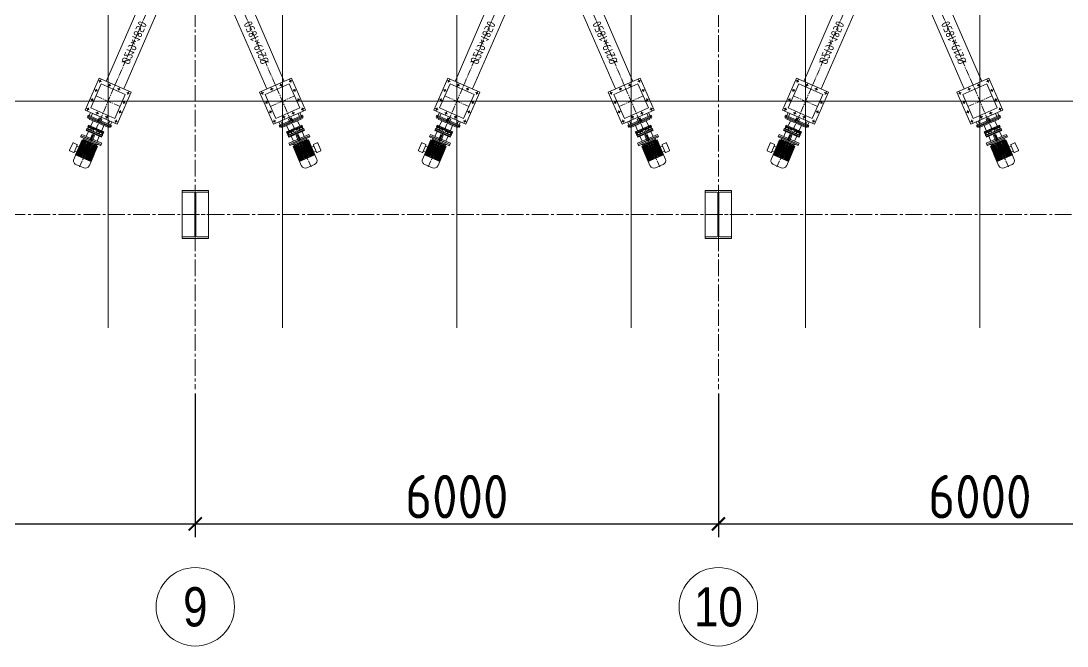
# Model space of a CAD drawing. Header units: millimetres. Extents: x 163705 to 1616509, y 81827 to 302547.
# Drawn here: x 1068985 to 1080985, y 138113 to 145279 of the extents above; entities that cross this region are included whole.
import ezdxf
from ezdxf.enums import TextEntityAlignment as Align

# ---------------------------------------------------------------- set-up
doc = ezdxf.new("R2010")
doc.units = ezdxf.units.MM
doc.header["$LTSCALE"] = 10
doc.linetypes.add('ACAD_ISO02W100', pattern=[15, 12, -3])
doc.linetypes.add('CENTER2', pattern=[28.575000000000003, 19.05, -3.175, 3.175, -3.175])
for name, color, linetype, lineweight in [('1-中心线', 1, 'CENTER2', 0), ('1-剖面线', 8, 'Continuous', 0), ('1-护栏', 4, 'Continuous', 18), ('1-文本', 4, 'Continuous', 0), ('1-标注', 3, 'Continuous', 0), ('1-虚线', 8, 'ACAD_ISO02W100', 0), ('1-设备轮廓', 2, 'Continuous', 18), ('1-钢构', 6, 'Continuous', 0)]:
    doc.layers.add(name, color=color, linetype=linetype, lineweight=lineweight)
doc.styles.add('ARIAL', font='arial.ttf', dxfattribs={"width": 0.7})
doc.styles.add('HZ', font='gbenor.shx', dxfattribs={"bigfont": 'gbcbig.shx'})
doc.styles.get("Standard").update_dxf_attribs({"font": 'arial.ttf'})
doc.dimstyles.new('100$0', dxfattribs={"dimscale": 100, "dimtxt": 5, "dimasz": 1.5, "dimexe": 1.5, "dimexo": 0.5, "dimtad": 1, "dimdec": 0, "dimdsep": 46, "dimtxsty": 'HZ', "dimblk": 'ARCHTICK', "dimcen": 2.5, "dimdle": 1, "dimclrd": 256, "dimclre": 256, "dimadec": 0, "dimazin": 0, "dimtfac": 1, "dimtdec": 0, "dimtmove": 0, "dimatfit": 3, "dimfxl": 0, "dimarcsym": 0})

# ---------------------------------------------------------------- blocks, each defined once
blk = doc.blocks.new('G$CEDFA10A2')
for p, q in [((0, 535), (0, 553)), ((0, 553), (150, 553)), ((131.5, 535), (0, 535)), ((0, 535), (0, 21)), ((144.5, 34), (144.5, 522)), ((300, 553), (150, 553)), ((155.5, 34), (155.5, 522)), ((168.5, 535), (300, 535)), ((300, 535), (300, 553)), ((300, 535), (300, 21)), ((0, 21), (131.5, 21)), ((0, 3), (0, 21)), ((150, 3), (0, 3)), ((150, 3), (300, 3)), ((300, 21), (168.5, 21)), ((300, 3), (300, 21))]:
    blk.add_line(p, q)
for centre, start, end in [((131.5, 522), 0, 90), ((168.5, 522), 90, 180), ((131.5, 34), 270, 0), ((168.5, 34), 180, 270)]:
    blk.add_arc(centre, 13, start, end)
at = {"layer": '1-中心线'}
for p, q in [((150, 0), (149.999999997206, 556)), ((-3, 278), (303, 278))]:
    blk.add_line(p, q, dxfattribs=at)
blk.add_text('HC_SUPERPART', height=0.001).set_placement((150, 3))
blk = doc.blocks.new('_ArchTick')
at = {"const_width": 0.15}
blk.add_lwpolyline([(-0.5, -0.5), (0.5, 0.5)], dxfattribs=at)
blk = doc.blocks.new('*D378')
at = {"layer": '1-标注', "lineweight": -2, "transparency": 16777216}
for p, q in [((1064985.430212252, 141009.4989849335), (1064985.430212252, 139362.7931280132)), ((1070985.430212252, 141009.4989849335), (1070985.430212252, 139362.7931280132)), ((1064885.430212252, 139512.7931280132), (1071085.430212252, 139512.7931280132))]:
    blk.add_line(p, q, dxfattribs=at)
at = {"layer": 'Defpoints', "transparency": 16777216}
for p in [(1064985.430212252, 141059.4989849335), (1070985.430212252, 141059.4989849335), (1070985.430212252, 139512.7931280132)]:
    blk.add_point(p, dxfattribs=at)
at = {"layer": '1-标注', "lineweight": -2, "transparency": 16777216, "xscale": 150, "yscale": 150, "zscale": 150, "rotation": 180}
blk.add_blockref('_ArchTick', (1064985.430212252, 139512.7931280132), dxfattribs=at)
at = {"layer": '1-标注', "lineweight": -2, "transparency": 16777216, "xscale": 150, "yscale": 150, "zscale": 150}
blk.add_blockref('_ArchTick', (1070985.430212252, 139512.7931280132), dxfattribs=at)
at = {"layer": '1-标注', "transparency": 16777216, "insert": (1067985.430212252, 139825.2931280132), "char_height": 500, "attachment_point": 5, "style": 'HZ'}
blk.add_mtext('6000', dxfattribs=at)
blk = doc.blocks.new('*D379')
at = {"layer": '1-标注', "lineweight": -2, "transparency": 16777216}
for p, q in [((1070985.430212252, 141009.4989849335), (1070985.430212252, 139362.7931280132)), ((1076985.430212252, 141009.4989849335), (1076985.430212252, 139362.7931280132)), ((1070885.430212252, 139512.7931280132), (1077085.430212252, 139512.7931280132))]:
    blk.add_line(p, q, dxfattribs=at)
at = {"layer": 'Defpoints', "transparency": 16777216}
for p in [(1070985.430212252, 141059.4989849335), (1076985.430212252, 141059.4989849335), (1076985.430212252, 139512.7931280132)]:
    blk.add_point(p, dxfattribs=at)
at = {"layer": '1-标注', "lineweight": -2, "transparency": 16777216, "xscale": 150, "yscale": 150, "zscale": 150, "rotation": 180}
blk.add_blockref('_ArchTick', (1070985.430212252, 139512.7931280132), dxfattribs=at)
at = {"layer": '1-标注', "lineweight": -2, "transparency": 16777216, "xscale": 150, "yscale": 150, "zscale": 150}
blk.add_blockref('_ArchTick', (1076985.430212252, 139512.7931280132), dxfattribs=at)
at = {"layer": '1-标注', "transparency": 16777216, "insert": (1073985.430212252, 139825.2931280132), "char_height": 500, "attachment_point": 5, "style": 'HZ'}
blk.add_mtext('6000', dxfattribs=at)
blk = doc.blocks.new('*D380')
at = {"layer": '1-标注', "lineweight": -2, "transparency": 16777216}
for p, q in [((1076985.430212252, 141009.4989849335), (1076985.430212252, 139362.7931280132)), ((1082985.430212252, 141009.4989849335), (1082985.430212252, 139362.7931280132)), ((1076885.430212252, 139512.7931280132), (1083085.430212252, 139512.7931280132))]:
    blk.add_line(p, q, dxfattribs=at)
at = {"layer": 'Defpoints', "transparency": 16777216}
for p in [(1076985.430212252, 141059.4989849335), (1082985.430212252, 141059.4989849335), (1082985.430212252, 139512.7931280132)]:
    blk.add_point(p, dxfattribs=at)
at = {"layer": '1-标注', "lineweight": -2, "transparency": 16777216, "xscale": 150, "yscale": 150, "zscale": 150, "rotation": 180}
blk.add_blockref('_ArchTick', (1076985.430212252, 139512.7931280132), dxfattribs=at)
at = {"layer": '1-标注', "lineweight": -2, "transparency": 16777216, "xscale": 150, "yscale": 150, "zscale": 150}
blk.add_blockref('_ArchTick', (1082985.430212252, 139512.7931280132), dxfattribs=at)
at = {"layer": '1-标注', "transparency": 16777216, "insert": (1079985.430212252, 139825.2931280132), "char_height": 500, "attachment_point": 5, "style": 'HZ'}
blk.add_mtext('6000', dxfattribs=at)
blk = doc.blocks.new('UCF209')
at = {"layer": '1-虚线'}
h = blk.add_hatch(dxfattribs=at)
h.set_pattern_fill('ANSI31', color=256, style=0)
h.set_pattern_definition([(45, (-5313.952276296426, -2187.903031016817), (-2.245064030267288, 2.245064030267288), [])])
edge = h.paths.add_edge_path()
edge.add_line((-49.19999999999709, 22.49999999999955), (3.623767952376511e-12, 22.49999999999955))
edge.add_line((-49.19999999999709, 29.69999999999982), (-49.19999999999709, 22.5))
edge.add_line((-49.19999999999709, 29.69999999999982), (-45.19999999999709, 29.69999999999982))
edge.add_line((-45.19999999999709, 22.49999999999955), (-45.19999999999709, 29.69999999999936))
edge.add_line((-45.19999999999709, 22.49999999999955), (-37.19999999999709, 22.49999999999955))
edge.add_line((-37.19999999999709, 22.49999999999955), (-37.19999999999709, 29.69999999999936))
edge.add_line((-37.19999999999709, 29.69999999999982), (-23.14246303549589, 29.69999999999982))
edge.add_spline(control_points=[(-14.85753696459869, 29.69999999999982), (-17.04600800219669, 26.46226415099954), (-20.9539919978979, 26.46226415099954), (-23.14246303549953, 29.69999999999982)], knot_values=[0, 0, 0, 0, 1, 1, 1, 1], weights=[1, 0.7066666667, 0.7066666667, 1], degree=3, periodic=0)
edge.add_line((-14.85753696459869, 29.69999999999982), (-1.77635683940025e-15, 29.69999999999982))
edge.add_line((0, 29.69999999999982), (0, 22.5))
edge = h.paths.add_edge_path()
edge.add_line((0, -22.50000000000045), (0, -29.70000000000027))
edge.add_line((-14.85753696459869, -29.70000000000027), (-1.77635683940025e-15, -29.70000000000027))
edge.add_spline(control_points=[(-14.85753696459869, -29.70000000000027), (-17.04600800219669, -26.46226415089993), (-20.9539919978979, -26.46226415089993), (-23.14246303549953, -29.70000000000027)], knot_values=[0, 0, 0, 0, 1, 1, 1, 1], weights=[1, 0.7066666667, 0.7066666667, 1], degree=3, periodic=0)
edge.add_line((-49.19999999999709, -29.70000000000027), (-23.14246303549589, -29.70000000000027))
edge.add_line((-49.19999999999709, -22.50000000000045), (-49.19999999999709, -29.70000000000027))
edge.add_line((-49.19999999999709, -22.50000000000045), (3.623767952376511e-12, -22.50000000000045))
h = blk.add_hatch(dxfattribs=at)
h.set_pattern_fill('ANSI31', color=256, angle=120, style=0)
h.set_pattern_definition([(165, (-5313.952276296426, -2187.903031016817), (-0.8217504682005041, -3.066814498467791), [])])
edge = h.paths.add_edge_path()
edge.add_line((-12, 52.49999999999955), (-35, 52.49999999999955))
edge.add_line((-12, 68.49999999999955), (-12, 52.49999999999955))
edge.add_line((-12, 68.49999999999955), (3, 68.49999999999955))
edge.add_line((3, 68.49999999999955), (3, 52.49999999999955))
edge.add_line((0, 52.49999999999955), (3, 52.49999999999955))
edge.add_line((0, 52.49999999999955), (0, 42.49999999999955))
edge.add_line((0, 42.49999999999955), (-35, 42.49999999999955))
edge.add_line((-35, 52.49999999999955), (-35, 42.49999999999955))
edge = h.paths.add_edge_path()
edge.add_line((-12, -52.50000000000045), (-35, -52.50000000000045))
edge.add_line((-35, -42.50000000000045), (-35, -52.50000000000045))
edge.add_line((0, -42.50000000000045), (-35, -42.50000000000045))
edge.add_line((0, -42.50000000000045), (0, -52.50000000000045))
edge.add_line((0, -52.50000000000045), (3, -52.50000000000045))
edge.add_line((3, -52.50000000000045), (3, -68.50000000000045))
edge.add_line((-12, -68.50000000000045), (3, -68.50000000000045))
edge.add_line((-12, -52.50000000000045), (-12, -68.50000000000045))
h = blk.add_hatch(dxfattribs=at)
h.set_pattern_fill('ANSI31', color=256, angle=30, style=0)
h.set_pattern_definition([(74.99999999999999, (-5313.952276296426, -2187.903031016817), (-3.066814498467791, 0.8217504682005039), [])])
edge = h.paths.add_edge_path()
edge.add_line((-28.5, 35.29999999999973), (-23.14246303549953, 35.29999999999973))
edge.add_line((-28.5, 41.4246303543996), (-28.5, 35.29999999999973))
edge.add_spline(control_points=[(-28.5, 41.4246303543996), (-27.9688452137998, 41.54644122939953), (-27.43544611899779, 41.65801497999973), (-26.89999999999782, 41.7593103391996)], knot_values=[0, 0, 0, 0, 1, 1, 1, 1], weights=[1, 0.9998767124, 0.9998767124, 1], degree=3, periodic=0)
edge.add_line((-26.89999999999782, 35.29999999999973), (-26.89999999999782, 41.7593103391996))
edge.add_line((-26.89999999999782, 35.29999999999973), (-23.89999999999782, 35.29999999999973))
edge.add_line((-23.89999999999782, 35.29999999999973), (-23.89999999999782, 42.2165844189999))
edge.add_spline(control_points=[(-23.89999999999782, 42.21658441899945), (-19.07819745919915, 42.77624202209972), (-14.23134884419778, 42.50968080959956), (-9.5, 41.4246303543996)], knot_values=[0, 0, 0, 0, 1, 1, 1, 1], weights=[1, 0.9903342112000001, 0.9903342112000001, 1], degree=3, periodic=0)
edge.add_line((-9.5, 41.4246303543996), (-9.5, 35.29999999999973))
edge.add_line((-14.85753696459869, 35.29999999999973), (-9.5, 35.29999999999973))
edge.add_spline(control_points=[(-23.14246303549953, 35.29999999999973), (-20.9539919978979, 38.53773584909959), (-17.04600800219669, 38.53773584909959), (-14.85753696459869, 35.29999999999973)], knot_values=[0, 0, 0, 0, 1, 1, 1, 1], weights=[1, 0.7066666667, 0.7066666667, 1], degree=3, periodic=0)
edge = h.paths.add_edge_path()
edge.add_line((-9.5, -35.30000000000018), (-9.5, -41.42463035440005))
edge.add_spline(control_points=[(-28.5, -41.42463035440051), (-22.22100024939937, -42.86460693649997), (-15.77899975069886, -42.86460693649997), (-9.5, -41.42463035440051)], knot_values=[0, 0, 0, 0, 1, 1, 1, 1], weights=[1, 0.9831314565000001, 0.9831314565000001, 1], degree=3, periodic=0)
edge.add_line((-28.5, -35.30000000000018), (-28.5, -41.42463035440005))
edge.add_line((-28.5, -35.30000000000018), (-23.14246303549953, -35.30000000000018))
edge.add_spline(control_points=[(-23.14246303549953, -35.30000000000018), (-20.9539919978979, -38.53773584900046), (-17.04600800219669, -38.53773584900046), (-14.85753696459869, -35.30000000000018)], knot_values=[0, 0, 0, 0, 1, 1, 1, 1], weights=[1, 0.7066666667, 0.7066666667, 1], degree=3, periodic=0)
edge.add_line((-14.85753696459869, -35.30000000000018), (-9.5, -35.30000000000018))
for p, q in [((-49.19999999999709, 29.69999999999982), (-49.19999999999709, 22.49999999999955)), ((-45.19999999999709, 29.69999999999982), (-49.19999999999709, 29.69999999999982)), ((-45.19999999999709, 29.69999999999982), (-44.39999999999782, 30.49999999999955)), ((-45.19999999999709, 22.49999999999955), (-45.19999999999709, 29.69999999999982)), ((-45.19999999999709, 29.69999999999982), (-37.19999999999709, 29.69999999999982)), ((-44.39999999999782, 22.49999999999955), (-45.19999999999709, 23.29999999999973)), ((-45.19999999999709, 23.29999999999973), (-37.19999999999709, 23.29999999999973)), ((-44.79999999999927, 22.90000000000055), (-44.79999999999927, 30.099999999999)), ((-44.39999999999782, 30.49999999999955), (-38, 30.49999999999955)), ((-37.19999999999709, 29.69999999999982), (-38, 30.49999999999955)), ((-38, 22.49999999999955), (-37.19999999999709, 23.29999999999973)), ((-37.59999999999854, 22.90000000000009), (-37.59999999999854, 30.09999999999945)), ((-37.19999999999709, 22.49999999999955), (-37.19999999999709, 29.69999999999982)), ((-23.14246303549953, 29.69999999999982), (-37.19999999999709, 29.69999999999982)), ((-35, 29.69999999999982), (-35, 52.49999999999955)), ((-12, 52.49999999999955), (-35, 52.49999999999955)), ((0, 42.49999999999955), (-35, 42.49999999999955)), ((-19, 42.49999999999955), (-35, 42.49999999999955)), ((-29.89999999999782, 62.99999999999955), (-28.9621778264991, 64.62435565299984)), ((-29.89999999999782, 62.99987709689958), (-29.89999999999782, 52.49999984059968)), ((-22.19999999999709, 64.62435565299984), (-28.9621778264991, 64.62435565299984)), ((-22.19999999999709, 58.56217782649946), (-28.9621778264991, 58.56217782649946)), ((-28.5, 41.4246303543996), (-28.5, 29.69999999999982)), ((-28.5, 35.29999999999973), (-23.14246303549953, 35.29999999999973)), ((-23.89999999999782, 42.21658441899945), (-26.89999999999782, 41.7593103391996)), ((-26.89999999999782, 35.29999999999973), (-26.89999999999782, 41.7593103391996)), ((-23.89999999999782, 35.29999999999973), (-23.89999999999782, 42.21658441899945)), ((-22.19999999999709, 52.50000100049965), (-22.19999999999709, 64.62435565299984)), ((-21.09999999999854, 61.89999999999964), (-22.19999999999709, 62.99999999999955)), ((-21.09999999999854, 52.49999999999955), (-21.09999999999854, 63.19999999999982)), ((-17.5, 63.19999999999982), (-21.09999999999854, 63.19999999999982)), ((-17.5, 52.49999999999955), (-17.5, 66.49999999999955)), ((-15, 66.49999999999955), (-17.5, 66.49999999999955)), ((-15, 52.49999999999955), (-15, 68.49999999999955)), ((-15, 68.49999999999955), (3, 68.49999999999955)), ((-14.85753696459869, 35.29999999999973), (-9.5, 35.29999999999973)), ((-14.85753696459869, 29.69999999999982), (0, 29.69999999999982)), ((-12, 68.49999999999955), (-12, 52.49999999999955)), ((-9.5, 41.4246303543996), (-9.5, 29.69999999999982)), ((0, 22.49999999999955), (0, 52.49999999999955)), ((0, 52.49999999999955), (3, 52.49999999999955)), ((3, 68.49999999999955), (3, 22.49999999999955)), ((-49.19999999999709, -22.50000000000045), (-49.19999999999709, -29.70000000000027)), ((-49.19999999999709, -29.70000000000027), (-23.14246303549953, -29.70000000000027)), ((-35, -52.50000000000045), (-35, -29.70000000000027)), ((0, -42.50000000000045), (-35, -42.50000000000045)), ((-19, -42.50000000000045), (-35, -42.50000000000045)), ((-12, -52.50000000000045), (-35, -52.50000000000045)), ((-29.89999999999782, -52.50000015940032), (-29.89999999999782, -62.99987709680045)), ((-29.89999999999782, -63.00000000000045), (-28.9621778264991, -64.6243556530003)), ((-22.19999999999709, -58.56217782650037), (-28.9621778264991, -58.56217782650037)), ((-22.19999999999709, -64.6243556530003), (-28.9621778264991, -64.6243556530003)), ((-28.5, -41.42463035440051), (-28.5, -29.70000000000027)), ((-28.5, -35.30000000000018), (-23.14246303549953, -35.30000000000018)), ((-22.19999999999709, -64.6243556530003), (-22.19999999999709, -52.49999899950035)), ((-21.09999999999854, -61.90000000000055), (-22.19999999999709, -63.00000000000045)), ((-21.09999999999854, -63.19993507800018), (-21.09999999999854, -52.50000000000045)), ((-17.5, -63.20000000000027), (-21.09999999999854, -63.20000000000027)), ((-17.5, -66.50000000000045), (-17.5, -52.50000000000045)), ((-15, -66.50000000000045), (-17.5, -66.50000000000045)), ((-15, -68.50000000000045), (-15, -52.50000000000045)), ((-15, -68.50000000000045), (3, -68.50000000000045)), ((-14.85753696459869, -29.70000000000027), (0, -29.70000000000027)), ((-14.85753696459869, -35.30000000000018), (-9.5, -35.30000000000018)), ((-12, -52.50000000000045), (-12, -68.50000000000045)), ((-9.5, -41.42463035440051), (-9.5, -29.70000000000027)), ((0, -52.50000000000045), (0, -22.50000000000045)), ((0, -52.50000000000045), (3, -52.50000000000045)), ((3, -22.50000000000045), (3, -68.50000000000045))]:
    blk.add_line(p, q)
for centre in [(-19, 32.49999999999955), (-19, -32.50000000000045)]:
    blk.add_circle(centre, 5)
for start, end in [(100.7125798360321, 102.9164173475355), (77.08358265246453, 96.62058958898419), (257.0835826525716, 282.9164173474284)]:
    blk.add_arc((-19, -4.547473508864641e-13), 42.5, start, end)
for points, knots in [([(-28.9621778264991, 64.62435565299984), (-29.10207014119806, 64.38205505639962), (-29.35897661939816, 63.89459497789949), (-29.66157472049963, 63.13875929809956), (-29.85518031759784, 62.37047265079946), (-29.89999999569773, 61.85034181239962), (-29.89999999999782, 61.59326673979967)], [0, 0, 0, 0, 0.2616425824, 0.5144966047, 0.7595944208, 1, 1, 1, 1]), ([(-29.89999999999782, 61.59326673979967), (-29.89999997289851, 61.33619124119969), (-29.855180444898, 60.81605979909955), (-29.66157422669858, 60.04777284919965), (-29.3589762285992, 59.29193759959981), (-29.10206993159954, 58.80447806009943), (-28.9621778264991, 58.56217782649946)], [0, 0, 0, 0, 0.2404059757, 0.4855039262, 0.7383578115999999, 1, 1, 1, 1]), ([(-28.9621778264991, 58.56217782649946), (-29.24651387839913, 57.5772088500994), (-29.60197244359733, 56.07559609429973), (-29.8562373534005, 54.0389314058998), (-29.9000000080996, 53.01279445699947), (-29.89999999999782, 52.50000000039972)], [0, 0, 0, 0, 0.499901179, 0.7499517164, 1, 1, 1, 1]), ([(-29.89999999999782, -52.49999999960028), (-29.8999999919979, -53.01279449910044), (-29.85623737159767, -54.03893150320027), (-29.60197240809794, -56.0755961875002), (-29.24651386349797, -57.57720890140035), (-28.9621778264991, -58.56217782650037)], [0, 0, 0, 0, 0.2500483045, 0.5000988473, 1, 1, 1, 1]), ([(-28.9621778264991, -58.56217782650037), (-29.10207031199752, -58.80447871890055), (-29.35897691559876, -59.29193920060061), (-29.6615751424979, -60.04777520380048), (-29.85518018560106, -60.81606161990021), (-29.89999999410065, -61.33619200260046), (-29.89999999999782, -61.59326673950045)], [0, 0, 0, 0, 0.2616429035, 0.514496999, 0.7595947332999999, 1, 1, 1, 1]), ([(-29.89999999999782, -61.59326673950045), (-29.90000000589862, -61.85034149790044), (-29.85518018549919, -62.37047191040028), (-29.66157512149948, -63.13875833060047), (-29.35897690209822, -63.89459431380055), (-29.10207030709716, -64.38205476890062), (-28.9621778264991, -64.6243556530003)], [0, 0, 0, 0, 0.2404052867, 0.4855030271, 0.7383571058, 1, 1, 1, 1])]:
    blk.add_open_spline(points, degree=3, knots=knots)
at = {"layer": '1-中心线'}
for p, q in [((1.342041142706876, 32.49999999999955), (-37.59744239826978, 32.49999999999955)), ((1.092991928177071, -32.50000000000045), (-37.24817751062801, -32.50000000000045))]:
    blk.add_line(p, q, dxfattribs=at)
blk = doc.blocks.new('A$Ca64258c1')
for p, q in [((208.116247798962, 245.0000075464354), (208.1162477989691, -4.999992453572304)), ((224.1162477989637, 245.0000075464359), (208.1162477989656, 245.0000075464354)), ((224.116247798962, 245.0000075464359), (224.1162477989691, -4.999992453572759)), ((-1.892383625090588e-05, 235.0000075464313), (-1.892383625090588e-05, 5.000007546431334)), ((-1.892383625090588e-05, 235.0000075464313), (11.99998107616375, 235.0000075464313)), ((11.99998107616375, 235.0000075464313), (11.99998107616375, 5.000007546431334)), ((11.99998107616375, 187.8766447285557), (45.99998107616375, 187.8766447285552)), ((11.99998107616375, 187.8766447285557), (74.99998107616375, 187.8766447285557)), ((11.99998107616375, 187.8766447285557), (11.99998107616375, 52.12337036430699)), ((76.11998107617364, 216.0000075464322), (76.11998107615909, 24.00000754643179)), ((76.11998107617364, 216.0000075464322), (85.97206998375805, 216.0000075464336)), ((85.9720699837726, 216.0000075464309), (95.824158891357, 216.0000075464322)), ((87.0920699837734, 216.0000075464309), (87.09206998375885, 24.00000754643042)), ((95.824158891357, 216.0000075464322), (95.82415889134609, 24.00000754643042)), ((95.824158891357, 216.0000075464322), (100.9441588913578, 216.0000075464191)), ((100.9441588913578, 212.0000075464191), (100.9441588913578, 216.0000075464191)), ((102.8798819081076, 136.9731561079234), (119.0558368544353, 136.9731561079234)), ((104.9441588913578, 208.0000075464191), (116.1441588913585, 208.0000075464191)), ((120.1441588913585, 212.0000075464191), (120.1441588913585, 216.0000075464191)), ((125.4120699837749, 216.0000075464191), (120.1441588913585, 216.0000075464191)), ((125.2641588913593, 216.0000075464309), (125.2641588913739, 24.00000754643042)), ((125.4120699837749, 216.0000075464191), (135.2641588913593, 216.0000075464195)), ((135.1162477989583, 216.0000075464318), (135.1162477989728, 24.00000754643133)), ((135.2641588913593, 216.0000075464309), (135.2641588913739, 24.00000754643042)), ((135.2641588913739, 216.00000754642), (145.1162477989583, 216.0000075464204)), ((145.1162477989583, 216.0000075464318), (145.1162477989728, 24.00000754643133)), ((208.1162477989656, 187.8766447285557), (145.1162477989656, 187.8766447285557)), ((145.1162477989656, 187.8766447285557), (145.1162477989656, 52.12337036430699)), ((208.1162477989656, 187.8766447285557), (174.1162477989656, 187.8766447285552)), ((-1.892383625090588e-05, 5.000007546431334), (11.99998107616375, 5.000007546431334)), ((11.99998107616375, 52.12337036430699), (74.99998107616375, 52.12337036430699)), ((143.996247798972, 24.00000754643133), (76.11998107615909, 24.00000754643679)), ((87.09206998374793, 24.00000754643088), (77.23998107615989, 24.00000754643179)), ((95.82415889134609, 24.00000754643042), (85.97206998375805, 24.00000754643133)), ((96.9441588913578, 24.00000754642997), (100.9441588913578, 24.00000754642997)), ((100.9441588913578, 28.00000754642997), (100.9441588913578, 24.00000754642997)), ((102.8798819081076, 103.0268589849411), (119.0558368544353, 103.0268589849411)), ((104.9441588913578, 32.00000754642997), (116.1441588913585, 32.00000754642997)), ((120.1441588913585, 28.00000754642997), (120.1441588913585, 24.00000754642997)), ((125.4120699837749, 24.00000754642997), (121.4120699837749, 24.00000754642997)), ((125.4120699837749, 24.00000754642997), (135.2641588913739, 24.00000754643088)), ((135.2641588913739, 24.00000754643088), (145.1162477989728, 24.00000754643179)), ((208.1162477989656, 52.12337036430699), (145.1162477989656, 52.12337036430699)), ((208.1162477989692, -4.999992453572304), (224.1162477989692, -4.999992453572759))]:
    blk.add_line(p, q)
for points in [[(101.8729723532942, 174.4106240570427), (119.3632565218395, 174.4106240570427), (119.3632565218395, 204.5191680830408), (101.8729723532942, 204.5191680830408)], [(101.8729723532942, 65.58939103580678), (119.3632565218395, 65.58939103580678), (119.3632565218395, 35.48084700980871), (101.8729723532942, 35.48084700980871)]]:
    blk.add_lwpolyline(points, close=True)
for points in [[(119.0558368544353, 136.9731561079234), (119.0558368544353, 167.8941376190892), (102.8798819081076, 167.8941376190892), (102.8798819081076, 136.9731561079234)], [(119.0558368544353, 103.0268589849411), (119.0558368544353, 72.10587747377531), (102.8798819081076, 72.10587747377531), (102.8798819081076, 103.0268589849411)]]:
    blk.add_lwpolyline(points)
for centre, start, end in [((104.9441588913578, 212.0000075464191), 180, 270), ((116.1441588913585, 212.0000075464191), 270, 0), ((104.9441588913578, 28.00000754642997), 90, 180), ((116.1441588913585, 28.00000754642997), 0, 90)]:
    blk.add_arc(centre, 4, start, end)
blk = doc.blocks.new('A$Cf6b635fe')
for p, q in [((271.1162786685272, 269.9999830435654), (267.1162786685309, 269.9999830435663)), ((267.1162786685254, 89.99998304356541), (267.116278668529, 269.9999830435663)), ((271.1162786685272, 304.99998304357), (285.1162786685254, 304.99998304357)), ((271.1162786685236, 54.99998304356177), (271.1162786685309, 304.999983043569)), ((285.1162786685236, 54.99998304356177), (285.1162786685309, 304.99998304357)), ((285.1162786685327, 267.8766202257066), (296.541417058148, 258.6330558729833)), ((296.541417058148, 258.6330558729778), (299.5344167653657, 258.6330558729778)), ((296.654416765361, 258.5949016103414), (296.654416765361, 179.9999830435654)), ((309.1344167653715, 266.399983043565), (299.5344167653657, 258.6330558729833)), ((299.5344167653657, 258.6330558729833), (299.5344167653657, 179.9999830435654)), ((309.1344167653715, 275.9999830435654), (309.1344167653715, 179.9999830436182)), ((495.9043575548403, 275.9999830435709), (309.1344167653715, 275.9999830435654)), ((495.9043575548403, 271.1999830435716), (309.1344167653715, 271.1999830435661)), ((495.9043575548403, 266.3999830435723), (309.1344167653715, 266.399983043565)), ((495.9043575548403, 261.5999830435712), (309.1344167653715, 261.5999830435621)), ((495.9043575548403, 256.799983043572), (309.1344167653715, 256.7999830435629)), ((495.9043575548403, 251.9999830435709), (309.1344167653715, 251.9999830435654)), ((495.9043575548403, 247.1999830435716), (309.1344167653715, 247.1999830435625)), ((552.1162786682453, 275.99998304357), (409.0762786685136, 275.9999830439911)), ((495.9043575548403, 83.99998304357086), (495.9043575548403, 275.9999830435709)), ((47.0000119457236, 197.4999830435654), (1.194572359963786e-05, 197.4999830435654)), ((1.194572359963786e-05, 162.4999830435654), (1.194572359963786e-05, 197.4999830435654)), ((47.0000119457236, 168.4999830435654), (1.194572359963786e-05, 168.4999830435654)), ((47.0000119457236, 162.4999830435654), (1.194572359963786e-05, 162.4999830435654)), ((267.1162786685272, 193.9999830435654), (207.1162786685272, 193.9999830435654)), ((207.1162786685272, 165.9999830435654), (207.1162786685272, 193.9999830435654)), ((267.1162786685272, 171.9999830435654), (207.1162786685272, 171.9999830435654)), ((267.1162786685272, 165.9999830435654), (207.1162786685272, 165.9999830435654)), ((296.654416765361, 101.4050644767949), (296.654416765361, 179.9999830435654)), ((299.5344167653657, 101.3669102141548), (299.5344167653657, 179.9999830435654)), ((495.9043575548403, 239.5199830435731), (309.1344167653715, 239.519983043564)), ((495.9043575548403, 231.839983043571), (309.1344167653715, 231.8399830435656)), ((495.9043575548403, 224.1599830435725), (309.1344167653715, 224.1599830435634)), ((495.9043575548403, 216.4799830435741), (309.1344167653715, 216.479983043565)), ((495.9043575548403, 206.8799830435737), (309.1344167653715, 206.879983043561)), ((495.9043575548403, 197.2799830435733), (309.1344167653715, 197.2799830435624)), ((495.9043575548403, 187.679983043573), (309.1344167653715, 187.6799830435639)), ((309.1344167653715, 83.99998304356541), (309.1344167653715, 179.9999830435654)), ((495.9043575548403, 178.0799830435726), (309.1344167653697, 178.0799830435726)), ((495.9043575548403, 168.4799830435741), (309.1344167653697, 168.4799830435741)), ((495.9043575548403, 158.8799830435737), (309.1344167653697, 158.8799830435737)), ((495.9043575548403, 149.2799830435733), (309.1344167653697, 149.2799830435742)), ((495.9043575548403, 139.679983043573), (309.1344167653697, 139.679983043573)), ((495.9043575548403, 131.9999830435709), (309.1344167653697, 131.9999830435709)), ((495.9043575548403, 124.3199830435724), (309.1344167653715, 124.3199830435633)), ((596.1162786685218, 131.9999830431316), (596.1162786685218, 227.9999830432025)), ((271.1162786685272, 89.99998304356541), (267.1162786685254, 89.99998304356541)), ((285.1162786685254, 54.99998304356177), (271.1162786685218, 54.99998304356177)), ((285.1162786685254, 92.12334586144152), (296.541417058148, 101.3669102141548)), ((299.4872577135084, 101.4050644767913), (296.654416765361, 101.4050644767913)), ((309.1344167653715, 93.59998304356577), (299.5344167653657, 101.3669102141548)), ((495.9043575548403, 116.6399830435703), (309.1344167653715, 116.6399830435648)), ((495.9043575548403, 108.9599830435718), (309.1344167653715, 108.9599830435664)), ((495.9043575548403, 104.1599830435707), (309.1344167653715, 104.1599830435634)), ((495.9043575548403, 99.35998304357145), (309.1344167653715, 99.35998304356235)), ((495.9043575548403, 93.59998304357123), (309.1344167653715, 93.59998304356577)), ((495.9043575548403, 88.79998304357014), (309.1344167653715, 88.79998304356468)), ((495.9043575548403, 83.99998304357086), (309.1344167653715, 83.99998304356541)), ((380.5962786686541, 50.65658530187466), (380.5962786686559, 4.99998304316523)), ((385.5962786686541, 55.65658530187466), (475.5962786686541, 55.65658530187466)), ((398.394715293125, 55.65658530187466), (398.3947152931232, 83.99998304356814)), ((552.1162786687983, 83.99998304356632), (409.0762786685136, 83.99998304357177)), ((462.7978420441832, 55.65658530187466), (462.797842044185, 83.99998304356814)), ((480.5962786686578, 50.65658530187466), (480.5962786686578, 4.99998304316523)), ((385.5962786686541, -1.695683477009879e-05), (475.5962786686523, -1.695683477009879e-05))]:
    blk.add_line(p, q)
for centre, radius, start, end in [((548.1162786682453, 227.999983043308), 48.00000000026284, 0, 90), ((548.1162786687983, 131.9999830432571), 47.99999999968994, 270, 0), ((385.5962786686559, 50.65658530187466), 5, 90, 180), ((385.5962786686559, 4.99998304316523), 5, 180, 270), ((475.5962786686541, 50.65658530187466), 5, 0, 90), ((475.5962786686541, 4.99998304316523), 5.000000000001819, 270, 0)]:
    blk.add_arc(centre, radius, start, end)
at = {"xscale": -1, "rotation": 180}
blk.add_blockref('A$Ca64258c1', (47.00003086955985, 299.9999905899967), dxfattribs=at)
blk = doc.blocks.new('∅219×1500')
for p, q in [((-264.0024868426844, 145), (-240.0024868426844, 145)), ((-264.0024868426844, -145), (-264.0024868426844, 145)), ((-252.0024868426844, 145), (-252.0024868426844, -145)), ((-240.0024868426844, 145), (-240.0024868426844, -145)), ((200, 200), (-200, 200)), ((-200, 200), (-200, -200)), ((150, 150), (-150, 150)), ((-150, 150), (-150, -150)), ((150, -150), (150, 150)), ((200, -200), (200, 200)), ((2087.5, 153.0000000004657), (2087.5, -153)), ((2107.5, 153.0000000004657), (2087.5, 153.0000000004657)), ((2097.5, 153.0000000004657), (2097.5, -153)), ((2107.5, 153.0000000004657), (2107.5, -153)), ((-200, 109.5), (-240, 109.5)), ((1639.248962042853, 109.5), (200, 109.5)), ((2087.5, 109.5), (2060.751037956681, 109.5)), ((2112.5, 70.99999999962165), (2107.5, 70.99999999962165)), ((2112.5, 70.99999999962165), (2112.50000000502, -70.99999999949068)), ((-200, -109.5), (-240, -109.5)), ((1639.248962042853, -109.5), (200, -109.5)), ((2087.5, -109.5), (2060.751037956681, -109.5)), ((2112.500000002532, -70.99999999949068), (2107.500000002517, -70.9999999996653)), ((-240.0024868426844, -145), (-264.0024868426844, -145)), ((-200, -200), (200, -200)), ((-150, -150), (150, -150)), ((2107.5, -153), (2087.5, -153))]:
    blk.add_line(p, q)
for points in [[(2112.5, -22.49999999992724), (2164.699999999997, -22.49999999992724), (2164.699999999997, 22.50000000007276), (2112.5, 22.50000000007276)], [(2112.5, 22.50000000007276), (2112.5, -22.49999999992724)], [(2115.5, -22.49999999992724), (2115.5, 22.50000000007276)]]:
    blk.add_lwpolyline(points)
for centre, radius in [((-175.5, 175.5), 7), ((-58.5, 175), 7), ((58.5, 175), 7), ((175.5, 175.5), 7), ((1850, 0), 237.49999999996), ((-175.5, 58.5), 7), ((175.5, 58.5), 7), ((-175.5, -58.5), 7), ((175.5, -58.5), 7), ((-175.5, -175.5), 7), ((-58.5, -175), 7), ((58.5, -175), 7), ((175.5, -175.5), 7)]:
    blk.add_circle(centre, radius)
at = {"layer": '1-中心线', "ltscale": 0.4}
for p, q in [((1850, 276.362177035553), (1850, -270.185845967455)), ((0, 150), (0, -150)), ((2226, 0), (-831.0824712244066, 0))]:
    blk.add_line(p, q, dxfattribs=at)
at = {"layer": '1-中心线'}
for p, q in [((-272.4024868425913, 132), (-208.0024868426844, 132)), ((-158.5, 175.5), (-192.5, 175.5)), ((-175.5, 158.5), (-175.5, 192.5)), ((-75.5, 175), (-41.5, 175)), ((-58.5, 158), (-58.5, 192)), ((75.5, 175), (41.5, 175)), ((58.5, 158), (58.5, 192)), ((158.5, 175.5), (192.5, 175.5)), ((175.5, 158.5), (175.5, 192.5)), ((2126.500957870856, 133.0000000004657), (2066.500957870856, 133.0000000004657)), ((-158.5, 58.5), (-192.5, 58.5)), ((-175.5, 75.5), (-175.5, 41.5)), ((192.5, 58.5), (158.5, 58.5)), ((175.5, 75.5), (175.5, 41.5)), ((-158.5, -58.5), (-192.5, -58.5)), ((-175.5, -75.5), (-175.5, -41.5)), ((192.5, -58.5), (158.5, -58.5)), ((175.5, -75.5), (175.5, -41.5)), ((-272.4024868425913, -132), (-208.0024868426844, -132)), ((-158.5, -175.5), (-192.5, -175.5)), ((-175.5, -192.5), (-175.5, -158.5)), ((-75.5, -175), (-41.5, -175)), ((-58.5, -192), (-58.5, -158)), ((75.5, -175), (41.5, -175)), ((58.5, -192), (58.5, -158)), ((192.5, -175.5), (158.5, -175.5)), ((175.5, -192.5), (175.5, -158.5)), ((2126.500957870856, -133), (2066.500957870856, -133))]:
    blk.add_line(p, q, dxfattribs=at)
at = {"layer": '1-中心线', "ltscale": 3}
blk.add_line((2210.800000000003, 2.328306436538696e-10), (2115.469934727385, 2.328306436538696e-10), dxfattribs=at)
at = {"layer": '1-虚线', "ltscale": 0.2}
for radius in [136.5, 100]:
    blk.add_circle((1850, 0), radius, dxfattribs=at)
at = {"xscale": -1}
for name, p in [('A$Cf6b635fe', (-217.002474896959, -179.99998304357)), ('UCF209', (2115.5, 7.275957614183426e-11))]:
    blk.add_blockref(name, p, dxfattribs=at)
at = {"layer": '1-文本', "style": 'HZ'}
blk.add_text('%%C219×1850', height=100, dxfattribs=at).set_placement((470.7883201004443, -43.29284640170272))

msp = doc.modelspace()

# ---------------------------------------------------------------- linework, layer by layer
at = {"layer": '1-中心线'}
for p, q in [((1070985.430212252, 152259.7375426244), (1070985.430212252, 141059.4989849335)), ((1076985.430212252, 152259.7375426244), (1076985.430212252, 141059.4989849335)), ((1053985.779878024, 143059.6317333492), (1105995.705053746, 143059.6317333492))]:
    msp.add_line(p, q, dxfattribs=at)
at = {"layer": '1-剖面线'}
for p, q in [((1069985.430212252, 141759.6317333492), (1069985.430212252, 151559.6317333492)), ((1071985.430212252, 141759.6317333492), (1071985.430212252, 151559.6317333492)), ((1073985.430212252, 141759.6317333492), (1073985.430212252, 151559.6317333492)), ((1075985.430212252, 141759.6317333492), (1075985.430212252, 151559.6317333492)), ((1077985.430212252, 141759.6317333492), (1077985.430212252, 151559.6317333492)), ((1079985.430212252, 141759.6317333492), (1079985.430212252, 151559.6317333492)), ((1103985.430212252, 144359.6317333488), (1058485.430212253, 144359.6317333488))]:
    msp.add_line(p, q, dxfattribs=at)
at = {"layer": '1-护栏'}
for centre in [(1070985.430212252, 138562.7931280132), (1076985.430212252, 138562.7931280473)]:
    msp.add_circle(centre, 450, dxfattribs=at)

# ---------------------------------------------------------------- block references
at = {"layer": '1-设备轮廓', "xscale": -1, "rotation": 246.5011928940351}
for p in [(1069985.418688578, 144359.6086861283), (1073985.418688578, 144359.5821816264), (1077985.418688578, 144359.6086861283)]:
    msp.add_blockref('∅219×1500', p, dxfattribs=at)
at = {"layer": '1-设备轮廓', "rotation": 113.4988071059649}
for p in [(1071985.441736082, 144359.6086861283), (1075985.441736082, 144359.5821816264), (1079985.441736082, 144359.6086861283)]:
    msp.add_blockref('∅219×1500', p, dxfattribs=at)
at = {"layer": '1-钢构'}
for p in [(1070835.430212251, 142781.6317334982), (1076835.430212251, 142781.6317334641)]:
    msp.add_blockref('G$CEDFA10A2', p, dxfattribs=at)

# ---------------------------------------------------------------- texts
at = {"layer": '1-护栏', "style": 'ARIAL', "width": 0.8}
for s, p in [('9', (1070985.430212252, 138562.7931280132)), ('10', (1076985.430212252, 138562.7931280473))]:
    msp.add_text(s, height=450, dxfattribs=at).set_placement(p, align=Align.MIDDLE_CENTER)

# ---------------------------------------------------------------- dimensions: what is measured, and where the dimension line sits
at = {"layer": '1-标注'}
for base, p1, p2, picture, middle in [((1070985.430212252, 139512.7931280132), (1064985.430212252, 141059.4989849335), (1070985.430212252, 141059.4989849335), '*D378', (1067985.430212252, 139825.2931280132)), ((1076985.430212252, 139512.7931280132), (1070985.430212252, 141059.4989849335), (1076985.430212252, 141059.4989849335), '*D379', (1073985.430212252, 139825.2931280132)), ((1082985.430212252, 139512.7931280132), (1076985.430212252, 141059.4989849335), (1082985.430212252, 141059.4989849335), '*D380', (1079985.430212252, 139825.2931280132))]:
    dim = msp.add_linear_dim(base=base, p1=p1, p2=p2, dimstyle='100$0', override={"dimtol": 0, "dimlim": 0, "dimtdec": 8, "dimtix": 1}, dxfattribs=at)
    dim.commit()
    dim.dimension.update_dxf_attribs({"geometry": picture, "text_midpoint": middle})

doc.saveas('drawing.dxf')
